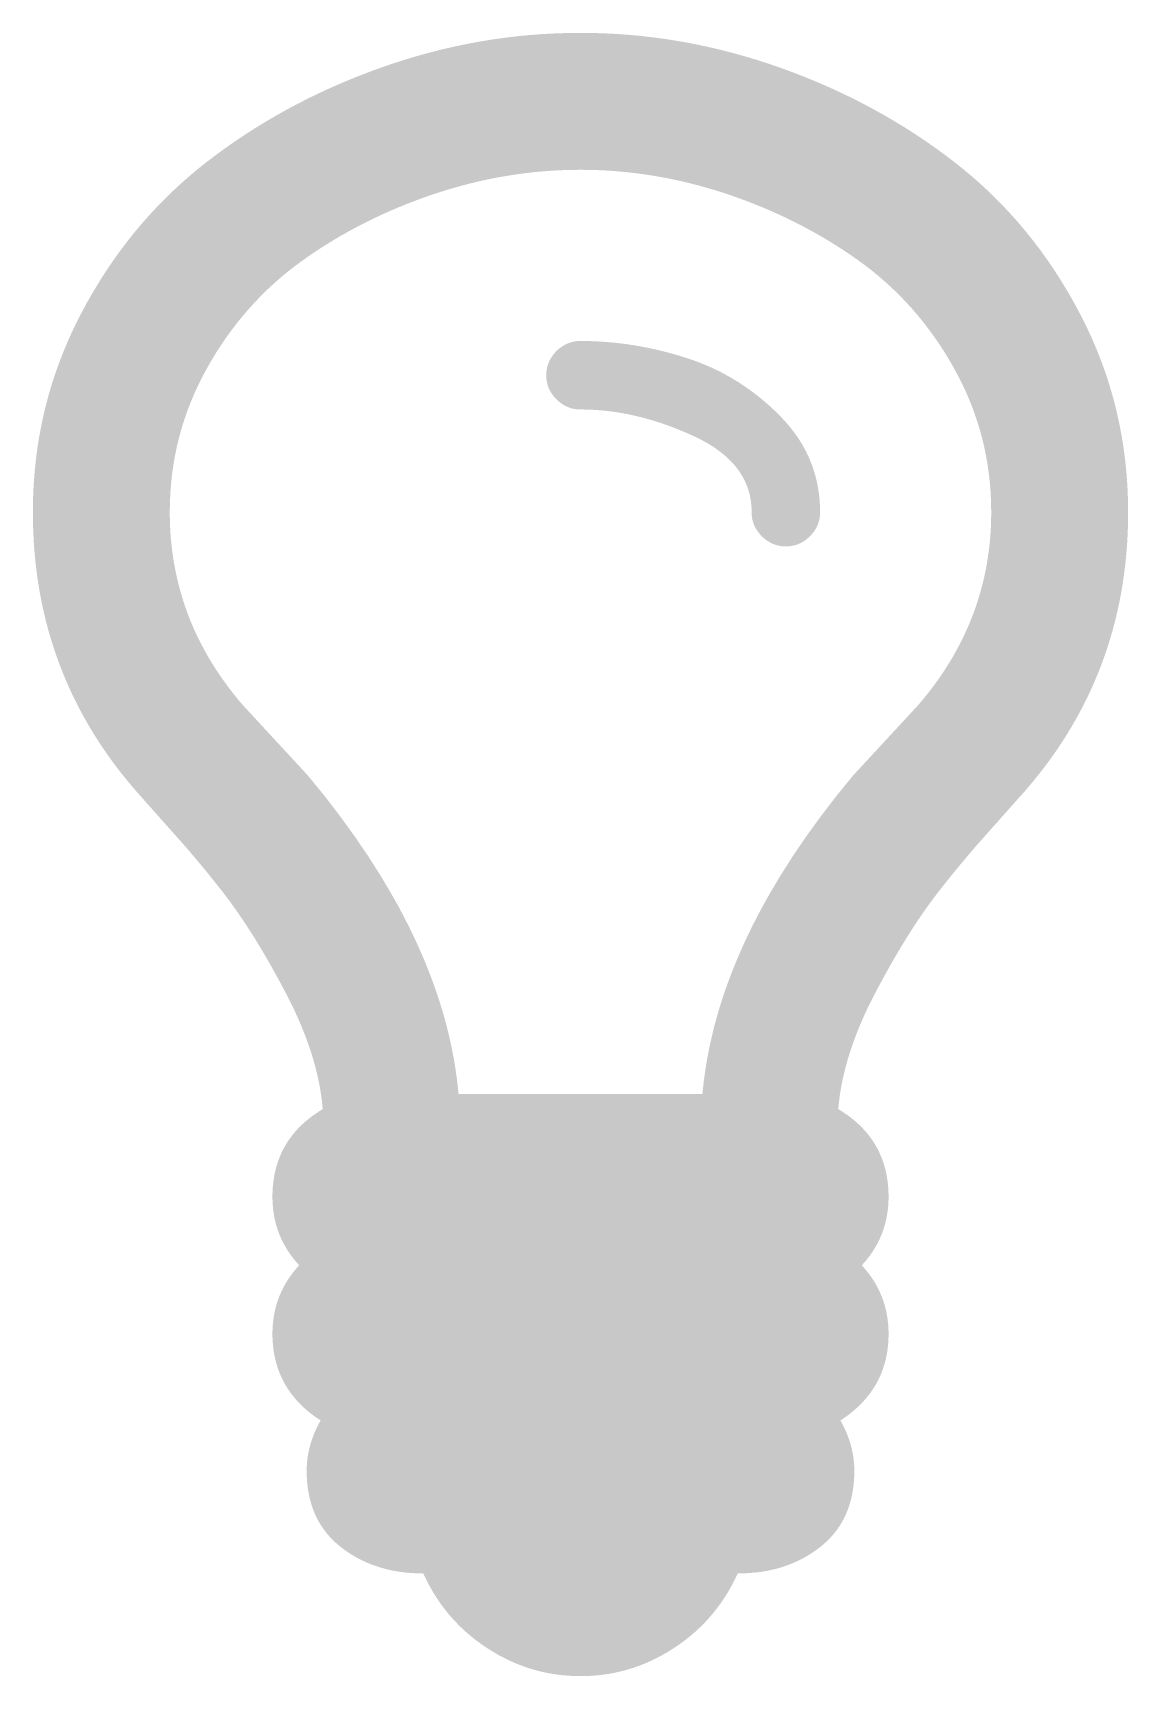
# Model space of a CAD drawing. Header units: millimetres. Extents: x 1 to 204, y 1 to 161.
# Drawn here: x 145.25 to 148.251, y 44.625 to 49.126 of the extents above; entities that cross this region are included whole.
import ezdxf

# ---------------------------------------------------------------- set-up
doc = ezdxf.new("R2010")
doc.units = ezdxf.units.MM
doc.header["$MEASUREMENT"] = 0
doc.layers.add('raster', color=178, linetype='Continuous', true_color=0x000000)

msp = doc.modelspace()

# ---------------------------------------------------------------- hatches: boundary and pattern name
at = {"layer": 'raster'}
h = msp.add_hatch(color=256, dxfattribs=at)
h.paths.add_polyline_path([(148.2507, 47.8132), (148.2504, 47.7849), (148.2496, 47.7569), (148.2481, 47.7291), (148.246, 47.7016), (148.2434, 47.6742), (148.2401, 47.6472), (148.2363, 47.6204), (148.2319, 47.5938), (148.2269, 47.5674), (148.2213, 47.5413), (148.2151, 47.5155), (148.2083, 47.4898), (148.2009, 47.4645), (148.193, 47.4393), (148.1844, 47.4144), (148.1753, 47.3897), (148.1655, 47.3653), (148.1552, 47.3411), (148.1443, 47.3172), (148.1328, 47.2935), (148.1207, 47.27), (148.1081, 47.2468), (148.0948, 47.2238), (148.081, 47.2011), (148.0665, 47.1786), (148.0515, 47.1563), (148.0359, 47.1343), (148.0196, 47.1125), (148.0028, 47.091), (147.9855, 47.0697), (147.9675, 47.0487), (147.9489, 47.0278), (147.8284, 46.8923), (147.7766, 46.8306), (147.7306, 46.7729), (147.709, 46.7442), (147.6873, 46.7136), (147.6655, 46.6813), (147.6438, 46.6473), (147.622, 46.6114), (147.6001, 46.5737), (147.5782, 46.5343), (147.5562, 46.493), (147.5455, 46.4721), (147.5354, 46.4513), (147.5259, 46.4306), (147.517, 46.4102), (147.5087, 46.3899), (147.501, 46.3698), (147.4939, 46.3498), (147.4874, 46.33), (147.4814, 46.3104), (147.4761, 46.291), (147.4714, 46.2717), (147.4672, 46.2527), (147.4637, 46.2337), (147.4607, 46.215), (147.4584, 46.1964), (147.4566, 46.178), (147.4651, 46.1728), (147.4733, 46.1675), (147.4812, 46.162), (147.4889, 46.1563), (147.4963, 46.1505), (147.5034, 46.1446), (147.5103, 46.1385), (147.5169, 46.1322), (147.5232, 46.1258), (147.5292, 46.1193), (147.535, 46.1126), (147.5405, 46.1058), (147.5458, 46.0988), (147.5483, 46.0952), (147.5507, 46.0916), (147.5531, 46.088), (147.5555, 46.0844), (147.5577, 46.0807), (147.5599, 46.0769), (147.562, 46.0732), (147.5641, 46.0693), (147.566, 46.0655), (147.568, 46.0616), (147.5698, 46.0577), (147.5716, 46.0537), (147.5733, 46.0497), (147.575, 46.0457), (147.578, 46.0375), (147.5809, 46.0292), (147.5834, 46.0207), (147.5857, 46.0121), (147.5877, 46.0033), (147.5895, 45.9944), (147.591, 45.9853), (147.5922, 45.9761), (147.5931, 45.9667), (147.5938, 45.9572), (147.5942, 45.9475), (147.5943, 45.9377), (147.5943, 45.931), (147.594, 45.9243), (147.5937, 45.9177), (147.5932, 45.9111), (147.5925, 45.9046), (147.5917, 45.8981), (147.5908, 45.8917), (147.5897, 45.8853), (147.5885, 45.8791), (147.5872, 45.8728), (147.5857, 45.8666), (147.584, 45.8605), (147.5822, 45.8545), (147.5803, 45.8485), (147.5782, 45.8425), (147.576, 45.8366), (147.5736, 45.8308), (147.5711, 45.825), (147.5685, 45.8193), (147.5657, 45.8136), (147.5628, 45.808), (147.5597, 45.8025), (147.5565, 45.797), (147.5531, 45.7916), (147.5496, 45.7862), (147.546, 45.7809), (147.5422, 45.7756), (147.5382, 45.7704), (147.5342, 45.7653), (147.5299, 45.7602), (147.5256, 45.7552), (147.5211, 45.7502), (147.5256, 45.7452), (147.5299, 45.7402), (147.5342, 45.7351), (147.5382, 45.7299), (147.5422, 45.7247), (147.546, 45.7195), (147.5496, 45.7142), (147.5531, 45.7088), (147.5565, 45.7034), (147.5597, 45.6979), (147.5628, 45.6923), (147.5657, 45.6867), (147.5685, 45.6811), (147.5711, 45.6753), (147.5736, 45.6696), (147.576, 45.6637), (147.5782, 45.6578), (147.5803, 45.6519), (147.5822, 45.6459), (147.584, 45.6398), (147.5857, 45.6337), (147.5872, 45.6275), (147.5885, 45.6213), (147.5897, 45.615), (147.5908, 45.6087), (147.5917, 45.6023), (147.5925, 45.5958), (147.5932, 45.5893), (147.5937, 45.5827), (147.594, 45.5761), (147.5943, 45.5694), (147.5943, 45.5626), (147.5942, 45.5532), (147.5938, 45.5439), (147.5932, 45.5347), (147.5923, 45.5256), (147.5911, 45.5167), (147.5897, 45.5079), (147.588, 45.4992), (147.5861, 45.4907), (147.5839, 45.4823), (147.5814, 45.474), (147.5787, 45.4658), (147.5758, 45.4578), (147.5726, 45.45), (147.5691, 45.4422), (147.5653, 45.4346), (147.5614, 45.4271), (147.5571, 45.4198), (147.5526, 45.4125), (147.5478, 45.4054), (147.5428, 45.3985), (147.5375, 45.3917), (147.532, 45.385), (147.5262, 45.3784), (147.5201, 45.372), (147.5138, 45.3657), (147.5073, 45.3595), (147.5004, 45.3535), (147.4934, 45.3476), (147.486, 45.3418), (147.4784, 45.3362), (147.4706, 45.3307), (147.4625, 45.3253), (147.4671, 45.3168), (147.4714, 45.3084), (147.4754, 45.2999), (147.4791, 45.2914), (147.4825, 45.2829), (147.4857, 45.2743), (147.4885, 45.2657), (147.491, 45.2571), (147.4933, 45.2485), (147.4952, 45.2399), (147.4968, 45.2312), (147.4982, 45.2225), (147.4992, 45.2138), (147.5, 45.2051), (147.5004, 45.1963), (147.5005, 45.1875), (147.5005, 45.1792), (147.5002, 45.1709), (147.4997, 45.1628), (147.4991, 45.1548), (147.4983, 45.1469), (147.4973, 45.1392), (147.4961, 45.1315), (147.4948, 45.124), (147.4932, 45.1166), (147.4915, 45.1093), (147.4896, 45.1021), (147.4876, 45.0951), (147.4853, 45.0882), (147.4829, 45.0814), (147.4803, 45.0747), (147.4775, 45.0681), (147.4745, 45.0617), (147.4713, 45.0554), (147.468, 45.0492), (147.4645, 45.0431), (147.4608, 45.0371), (147.4569, 45.0313), (147.4529, 45.0256), (147.4486, 45.02), (147.4442, 45.0145), (147.4396, 45.0091), (147.4348, 45.0039), (147.4299, 44.9988), (147.4247, 44.9938), (147.4194, 44.9889), (147.4139, 44.9841), (147.4082, 44.9795), (147.4024, 44.975), (147.3965, 44.9706), (147.3906, 44.9664), (147.3845, 44.9623), (147.3784, 44.9584), (147.3721, 44.9546), (147.3658, 44.9509), (147.3594, 44.9474), (147.353, 44.9441), (147.3464, 44.9409), (147.3398, 44.9378), (147.333, 44.9348), (147.3262, 44.9321), (147.3193, 44.9294), (147.3124, 44.9269), (147.3053, 44.9245), (147.2982, 44.9223), (147.291, 44.9202), (147.2836, 44.9183), (147.2763, 44.9165), (147.2688, 44.9149), (147.2612, 44.9134), (147.2536, 44.912), (147.2459, 44.9108), (147.2381, 44.9097), (147.2302, 44.9088), (147.2222, 44.908), (147.2142, 44.9074), (147.206, 44.9069), (147.1978, 44.9065), (147.1811, 44.9062), (147.1736, 44.8903), (147.1656, 44.8748), (147.1571, 44.8597), (147.1527, 44.8523), (147.1482, 44.8451), (147.1435, 44.8379), (147.1388, 44.8308), (147.1339, 44.8238), (147.1289, 44.8169), (147.1238, 44.8102), (147.1186, 44.8035), (147.1133, 44.7969), (147.1079, 44.7905), (147.1023, 44.7841), (147.0967, 44.7779), (147.0909, 44.7717), (147.085, 44.7657), (147.079, 44.7597), (147.0728, 44.7539), (147.0666, 44.7481), (147.0603, 44.7425), (147.0538, 44.737), (147.0472, 44.7315), (147.0405, 44.7262), (147.0337, 44.721), (147.0197, 44.7108), (147.0053, 44.7011), (146.9906, 44.6919), (146.9757, 44.6832), (146.9682, 44.6791), (146.9606, 44.6752), (146.953, 44.6714), (146.9454, 44.6678), (146.9378, 44.6643), (146.93, 44.6609), (146.9223, 44.6577), (146.9145, 44.6547), (146.9067, 44.6518), (146.8988, 44.649), (146.8909, 44.6464), (146.883, 44.644), (146.875, 44.6416), (146.867, 44.6395), (146.8589, 44.6375), (146.8508, 44.6356), (146.8426, 44.6339), (146.8344, 44.6323), (146.8262, 44.6309), (146.8179, 44.6297), (146.8096, 44.6286), (146.8013, 44.6276), (146.7929, 44.6268), (146.7845, 44.6261), (146.776, 44.6256), (146.7675, 44.6252), (146.7504, 44.6249), (146.7332, 44.6252), (146.7247, 44.6256), (146.7163, 44.6261), (146.7078, 44.6268), (146.6994, 44.6276), (146.6911, 44.6286), (146.6828, 44.6297), (146.6745, 44.6309), (146.6663, 44.6323), (146.6581, 44.6339), (146.65, 44.6356), (146.6418, 44.6375), (146.6338, 44.6395), (146.6258, 44.6416), (146.6178, 44.644), (146.6098, 44.6464), (146.6019, 44.649), (146.594, 44.6518), (146.5862, 44.6547), (146.5784, 44.6577), (146.5707, 44.6609), (146.563, 44.6643), (146.5553, 44.6678), (146.5477, 44.6714), (146.5401, 44.6752), (146.5326, 44.6791), (146.525, 44.6832), (146.5102, 44.6919), (146.4954, 44.7011), (146.481, 44.7108), (146.467, 44.721), (146.4602, 44.7262), (146.4535, 44.7315), (146.4469, 44.737), (146.4405, 44.7425), (146.4341, 44.7481), (146.4279, 44.7539), (146.4218, 44.7597), (146.4158, 44.7657), (146.4099, 44.7717), (146.4041, 44.7779), (146.3984, 44.7841), (146.3929, 44.7905), (146.3874, 44.7969), (146.3821, 44.8035), (146.3769, 44.8102), (146.3718, 44.8169), (146.3668, 44.8238), (146.362, 44.8308), (146.3572, 44.8379), (146.3526, 44.8451), (146.348, 44.8523), (146.3436, 44.8597), (146.3352, 44.8748), (146.3272, 44.8903), (146.3196, 44.9062), (146.3029, 44.9065), (146.2947, 44.9069), (146.2866, 44.9074), (146.2785, 44.908), (146.2705, 44.9088), (146.2627, 44.9097), (146.2549, 44.9108), (146.2471, 44.912), (146.2395, 44.9134), (146.2319, 44.9149), (146.2245, 44.9165), (146.2171, 44.9183), (146.2098, 44.9202), (146.2026, 44.9223), (146.1954, 44.9245), (146.1884, 44.9269), (146.1814, 44.9294), (146.1745, 44.9321), (146.1677, 44.9348), (146.161, 44.9378), (146.1543, 44.9409), (146.1478, 44.9441), (146.1413, 44.9474), (146.1349, 44.9509), (146.1286, 44.9546), (146.1224, 44.9584), (146.1162, 44.9623), (146.1102, 44.9664), (146.1042, 44.9706), (146.0983, 44.975), (146.0925, 44.9795), (146.0868, 44.9841), (146.0813, 44.9889), (146.076, 44.9938), (146.0709, 44.9988), (146.0659, 45.0039), (146.0611, 45.0091), (146.0565, 45.0145), (146.0521, 45.02), (146.0479, 45.0256), (146.0438, 45.0313), (146.0399, 45.0371), (146.0362, 45.0431), (146.0327, 45.0492), (146.0294, 45.0554), (146.0262, 45.0617), (146.0233, 45.0681), (146.0205, 45.0747), (146.0179, 45.0814), (146.0154, 45.0882), (146.0132, 45.0951), (146.0111, 45.1021), (146.0092, 45.1093), (146.0075, 45.1166), (146.006, 45.124), (146.0046, 45.1315), (146.0034, 45.1392), (146.0024, 45.1469), (146.0016, 45.1548), (146.001, 45.1628), (146.0005, 45.1709), (146.0003, 45.1792), (146.0002, 45.1875), (146.0003, 45.1963), (146.0008, 45.2051), (146.0015, 45.2138), (146.0026, 45.2225), (146.0039, 45.2312), (146.0055, 45.2399), (146.0075, 45.2485), (146.0097, 45.2571), (146.0122, 45.2657), (146.0151, 45.2743), (146.0182, 45.2829), (146.0216, 45.2914), (146.0253, 45.2999), (146.0293, 45.3084), (146.0337, 45.3168), (146.0383, 45.3253), (146.0302, 45.3307), (146.0223, 45.3362), (146.0147, 45.3418), (146.0074, 45.3476), (146.0003, 45.3535), (145.9935, 45.3595), (145.9869, 45.3657), (145.9806, 45.372), (145.9745, 45.3784), (145.9687, 45.385), (145.9632, 45.3917), (145.9579, 45.3985), (145.9529, 45.4054), (145.9481, 45.4125), (145.9436, 45.4198), (145.9394, 45.4271), (145.9354, 45.4346), (145.9317, 45.4422), (145.9282, 45.45), (145.925, 45.4578), (145.922, 45.4658), (145.9193, 45.474), (145.9168, 45.4823), (145.9147, 45.4907), (145.9127, 45.4992), (145.911, 45.5079), (145.9096, 45.5167), (145.9085, 45.5256), (145.9076, 45.5347), (145.9069, 45.5439), (145.9065, 45.5532), (145.9064, 45.5626), (145.9065, 45.5694), (145.9067, 45.5761), (145.9071, 45.5827), (145.9076, 45.5893), (145.9082, 45.5958), (145.909, 45.6023), (145.9099, 45.6087), (145.911, 45.615), (145.9122, 45.6213), (145.9136, 45.6275), (145.9151, 45.6337), (145.9167, 45.6398), (145.9185, 45.6459), (145.9204, 45.6519), (145.9225, 45.6578), (145.9247, 45.6637), (145.9271, 45.6696), (145.9296, 45.6753), (145.9322, 45.6811), (145.935, 45.6867), (145.938, 45.6923), (145.941, 45.6979), (145.9443, 45.7034), (145.9476, 45.7088), (145.9511, 45.7142), (145.9548, 45.7195), (145.9586, 45.7247), (145.9625, 45.7299), (145.9666, 45.7351), (145.9708, 45.7402), (145.9752, 45.7452), (145.9797, 45.7502), (145.9752, 45.7552), (145.9708, 45.7602), (145.9666, 45.7653), (145.9625, 45.7704), (145.9586, 45.7756), (145.9548, 45.7809), (145.9511, 45.7862), (145.9476, 45.7916), (145.9443, 45.797), (145.941, 45.8025), (145.938, 45.808), (145.935, 45.8136), (145.9322, 45.8193), (145.9296, 45.825), (145.9271, 45.8308), (145.9247, 45.8366), (145.9225, 45.8425), (145.9204, 45.8485), (145.9185, 45.8545), (145.9167, 45.8605), (145.9151, 45.8666), (145.9136, 45.8728), (145.9122, 45.8791), (145.911, 45.8853), (145.9099, 45.8917), (145.909, 45.8981), (145.9082, 45.9046), (145.9076, 45.9111), (145.9071, 45.9177), (145.9067, 45.9243), (145.9065, 45.931), (145.9064, 45.9377), (145.9065, 45.9475), (145.9069, 45.9572), (145.9076, 45.9667), (145.9086, 45.9761), (145.9098, 45.9853), (145.9113, 45.9944), (145.913, 46.0033), (145.915, 46.0121), (145.9173, 46.0207), (145.9199, 46.0292), (145.9227, 46.0375), (145.9258, 46.0457), (145.9274, 46.0497), (145.9291, 46.0537), (145.9309, 46.0577), (145.9328, 46.0616), (145.9347, 46.0655), (145.9367, 46.0693), (145.9387, 46.0732), (145.9408, 46.0769), (145.943, 46.0807), (145.9453, 46.0844), (145.9476, 46.088), (145.95, 46.0916), (145.9524, 46.0952), (145.955, 46.0988), (145.9602, 46.1058), (145.9657, 46.1126), (145.9715, 46.1193), (145.9776, 46.1258), (145.9839, 46.1322), (145.9905, 46.1385), (145.9973, 46.1446), (146.0045, 46.1505), (146.0119, 46.1563), (146.0195, 46.162), (146.0275, 46.1675), (146.0357, 46.1728), (146.0441, 46.178), (146.0424, 46.1964), (146.04, 46.215), (146.0371, 46.2337), (146.0335, 46.2527), (146.0294, 46.2717), (146.0246, 46.291), (146.0193, 46.3104), (146.0134, 46.33), (146.0068, 46.3498), (145.9997, 46.3698), (145.992, 46.3899), (145.9837, 46.4102), (145.9748, 46.4306), (145.9653, 46.4513), (145.9552, 46.4721), (145.9445, 46.493), (145.9226, 46.5343), (145.9006, 46.5737), (145.8788, 46.6114), (145.857, 46.6473), (145.8352, 46.6813), (145.8135, 46.7136), (145.7918, 46.7442), (145.7701, 46.7729), (145.7241, 46.8306), (145.6723, 46.8923), (145.5518, 47.0278), (145.5333, 47.0487), (145.5153, 47.0697), (145.4979, 47.091), (145.4811, 47.1125), (145.4649, 47.1343), (145.4493, 47.1563), (145.4342, 47.1786), (145.4198, 47.2011), (145.4059, 47.2238), (145.3927, 47.2468), (145.38, 47.27), (145.3679, 47.2935), (145.3564, 47.3172), (145.3455, 47.3411), (145.3352, 47.3653), (145.3255, 47.3897), (145.3163, 47.4144), (145.3078, 47.4393), (145.2998, 47.4645), (145.2924, 47.4898), (145.2857, 47.5155), (145.2795, 47.5413), (145.2739, 47.5674), (145.2689, 47.5938), (145.2644, 47.6204), (145.2606, 47.6472), (145.2574, 47.6742), (145.2547, 47.7016), (145.2527, 47.7291), (145.2512, 47.7569), (145.2503, 47.7849), (145.25, 47.8132), (145.2505, 47.8493), (145.252, 47.8851), (145.2546, 47.9206), (145.2582, 47.9558), (145.2627, 47.9906), (145.2683, 48.0252), (145.275, 48.0595), (145.2826, 48.0934), (145.2913, 48.127), (145.3009, 48.1604), (145.3116, 48.1934), (145.3234, 48.2261), (145.3361, 48.2585), (145.3498, 48.2906), (145.3646, 48.3224), (145.3804, 48.3538), (145.397, 48.3848), (145.4143, 48.4152), (145.4322, 48.4448), (145.4507, 48.4738), (145.4699, 48.5021), (145.4897, 48.5298), (145.5102, 48.5568), (145.5313, 48.5832), (145.5531, 48.6088), (145.5755, 48.6338), (145.5985, 48.6582), (145.6222, 48.6819), (145.6465, 48.7049), (145.6714, 48.7272), (145.697, 48.7489), (145.7233, 48.77), (145.75, 48.7904), (145.7772, 48.8103), (145.8049, 48.8296), (145.833, 48.8484), (145.8615, 48.8666), (145.8904, 48.8842), (145.9198, 48.9014), (145.9496, 48.9179), (145.9799, 48.934), (146.0106, 48.9495), (146.0417, 48.9644), (146.0733, 48.9788), (146.1053, 48.9926), (146.1377, 49.0059), (146.1705, 49.0186), (146.2038, 49.0308), (146.2374, 49.0423), (146.271, 49.0531), (146.3048, 49.0631), (146.3386, 49.0724), (146.3724, 49.081), (146.4064, 49.0888), (146.4404, 49.0959), (146.4745, 49.1022), (146.5087, 49.1078), (146.543, 49.1126), (146.5774, 49.1167), (146.6118, 49.1201), (146.6463, 49.1227), (146.6809, 49.1245), (146.7156, 49.1256), (146.7504, 49.126), (146.7851, 49.1256), (146.8198, 49.1245), (146.8544, 49.1227), (146.8889, 49.1201), (146.9234, 49.1167), (146.9577, 49.1126), (146.992, 49.1078), (147.0262, 49.1022), (147.0603, 49.0959), (147.0943, 49.0888), (147.1283, 49.081), (147.1622, 49.0724), (147.196, 49.0631), (147.2297, 49.0531), (147.2633, 49.0423), (147.2969, 49.0308), (147.3302, 49.0186), (147.363, 49.0059), (147.3955, 48.9926), (147.4275, 48.9788), (147.459, 48.9644), (147.4902, 48.9495), (147.5208, 48.934), (147.5511, 48.9179), (147.5809, 48.9014), (147.6103, 48.8842), (147.6393, 48.8666), (147.6678, 48.8484), (147.6958, 48.8296), (147.7235, 48.8103), (147.7507, 48.7904), (147.7775, 48.77), (147.8037, 48.7489), (147.8293, 48.7272), (147.8543, 48.7049), (147.8786, 48.6819), (147.9022, 48.6582), (147.9253, 48.6338), (147.9477, 48.6088), (147.9694, 48.5832), (147.9905, 48.5568), (148.011, 48.5298), (148.0308, 48.5021), (148.05, 48.4738), (148.0685, 48.4448), (148.0864, 48.4152), (148.1037, 48.3848), (148.1203, 48.3538), (148.1361, 48.3224), (148.1509, 48.2906), (148.1646, 48.2585), (148.1774, 48.2261), (148.1891, 48.1934), (148.1998, 48.1604), (148.2095, 48.127), (148.2181, 48.0934), (148.2258, 48.0595), (148.2324, 48.0252), (148.238, 47.9906), (148.2426, 47.9558), (148.2461, 47.9206), (148.2487, 47.8851), (148.2502, 47.8493)], flags=0)
h.paths.add_polyline_path([(147.8756, 47.8132), (147.8754, 47.7948), (147.8749, 47.7764), (147.8739, 47.7583), (147.8725, 47.7402), (147.8708, 47.7223), (147.8686, 47.7045), (147.8661, 47.6868), (147.8632, 47.6692), (147.8599, 47.6518), (147.8562, 47.6345), (147.8521, 47.6173), (147.8476, 47.6003), (147.8428, 47.5834), (147.8375, 47.5666), (147.8319, 47.5499), (147.8258, 47.5333), (147.8194, 47.5169), (147.8126, 47.5006), (147.8054, 47.4844), (147.7978, 47.4684), (147.7898, 47.4525), (147.7815, 47.4367), (147.7727, 47.421), (147.7636, 47.4055), (147.754, 47.3901), (147.7441, 47.3748), (147.7338, 47.3596), (147.7231, 47.3446), (147.712, 47.3297), (147.7005, 47.3149), (147.6886, 47.3002), (147.6764, 47.2857), (147.587, 47.189), (147.4976, 47.0923), (147.452, 47.0364), (147.4091, 46.9806), (147.3688, 46.925), (147.3311, 46.8696), (147.2961, 46.8144), (147.2637, 46.7593), (147.2485, 46.7319), (147.2339, 46.7045), (147.22, 46.6771), (147.2068, 46.6498), (147.1942, 46.6226), (147.1823, 46.5953), (147.171, 46.5682), (147.1604, 46.541), (147.1504, 46.5139), (147.1412, 46.4869), (147.1325, 46.4599), (147.1245, 46.433), (147.1172, 46.4061), (147.1106, 46.3792), (147.1046, 46.3524), (147.0992, 46.3256), (147.0945, 46.2989), (147.0905, 46.2723), (147.0871, 46.2456), (147.0844, 46.219), (146.4163, 46.219), (146.4136, 46.2456), (146.4102, 46.2723), (146.4062, 46.2989), (146.4015, 46.3256), (146.3962, 46.3524), (146.3902, 46.3792), (146.3835, 46.4061), (146.3762, 46.433), (146.3682, 46.4599), (146.3596, 46.4869), (146.3503, 46.5139), (146.3403, 46.541), (146.3297, 46.5682), (146.3185, 46.5953), (146.3065, 46.6226), (146.294, 46.6498), (146.2807, 46.6771), (146.2668, 46.7045), (146.2523, 46.7319), (146.237, 46.7593), (146.2046, 46.8144), (146.1696, 46.8696), (146.1319, 46.925), (146.0916, 46.9806), (146.0487, 47.0364), (146.0031, 47.0923), (145.9137, 47.189), (145.8244, 47.2857), (145.8121, 47.3002), (145.8002, 47.3149), (145.7887, 47.3297), (145.7777, 47.3446), (145.767, 47.3596), (145.7566, 47.3748), (145.7467, 47.3901), (145.7372, 47.4055), (145.728, 47.421), (145.7193, 47.4367), (145.7109, 47.4525), (145.7029, 47.4684), (145.6953, 47.4844), (145.6881, 47.5006), (145.6813, 47.5169), (145.6749, 47.5333), (145.6689, 47.5499), (145.6632, 47.5666), (145.658, 47.5834), (145.6531, 47.6003), (145.6486, 47.6173), (145.6446, 47.6345), (145.6409, 47.6518), (145.6375, 47.6692), (145.6346, 47.6868), (145.6321, 47.7045), (145.63, 47.7223), (145.6282, 47.7402), (145.6268, 47.7583), (145.6259, 47.7764), (145.6253, 47.7948), (145.6251, 47.8132), (145.6255, 47.8394), (145.6267, 47.8655), (145.6286, 47.8913), (145.6314, 47.9169), (145.635, 47.9422), (145.6393, 47.9673), (145.6444, 47.9922), (145.6504, 48.0168), (145.6571, 48.0413), (145.6646, 48.0655), (145.6729, 48.0894), (145.682, 48.1132), (145.6918, 48.1367), (145.7025, 48.16), (145.7139, 48.183), (145.7262, 48.2059), (145.7391, 48.2283), (145.7524, 48.2503), (145.7663, 48.2717), (145.7806, 48.2926), (145.7954, 48.313), (145.8107, 48.3329), (145.8264, 48.3522), (145.8427, 48.3711), (145.8594, 48.3894), (145.8766, 48.4072), (145.8943, 48.4245), (145.9125, 48.4413), (145.9311, 48.4576), (145.9502, 48.4733), (145.9698, 48.4886), (145.9899, 48.5033), (146.0104, 48.5176), (146.0311, 48.5315), (146.0522, 48.545), (146.0734, 48.5581), (146.095, 48.5708), (146.1168, 48.5831), (146.139, 48.595), (146.1614, 48.6066), (146.184, 48.6178), (146.207, 48.6285), (146.2302, 48.6389), (146.2537, 48.6489), (146.2774, 48.6585), (146.3015, 48.6677), (146.3258, 48.6765), (146.3504, 48.685), (146.3751, 48.693), (146.3999, 48.7004), (146.4247, 48.7074), (146.4495, 48.7138), (146.4744, 48.7198), (146.4993, 48.7252), (146.5243, 48.7301), (146.5493, 48.7344), (146.5743, 48.7383), (146.5993, 48.7416), (146.6244, 48.7445), (146.6495, 48.7468), (146.6747, 48.7486), (146.6999, 48.7499), (146.7251, 48.7507), (146.7504, 48.7509), (146.7756, 48.7507), (146.8008, 48.7499), (146.826, 48.7486), (146.8512, 48.7468), (146.8763, 48.7445), (146.9014, 48.7416), (146.9264, 48.7383), (146.9515, 48.7344), (146.9764, 48.7301), (147.0014, 48.7252), (147.0263, 48.7198), (147.0512, 48.7138), (147.076, 48.7074), (147.1008, 48.7004), (147.1256, 48.693), (147.1504, 48.685), (147.175, 48.6765), (147.1993, 48.6677), (147.2233, 48.6585), (147.2471, 48.6489), (147.2706, 48.6389), (147.2938, 48.6285), (147.3167, 48.6178), (147.3394, 48.6066), (147.3618, 48.595), (147.3839, 48.5831), (147.4057, 48.5708), (147.4273, 48.5581), (147.4486, 48.545), (147.4696, 48.5315), (147.4903, 48.5176), (147.5108, 48.5033), (147.5309, 48.4886), (147.5505, 48.4733), (147.5696, 48.4576), (147.5883, 48.4413), (147.6064, 48.4245), (147.6241, 48.4072), (147.6413, 48.3894), (147.6581, 48.3711), (147.6743, 48.3522), (147.6901, 48.3329), (147.7053, 48.313), (147.7201, 48.2926), (147.7345, 48.2717), (147.7483, 48.2503), (147.7617, 48.2283), (147.7745, 48.2059), (147.7868, 48.183), (147.7982, 48.16), (147.8089, 48.1367), (147.8188, 48.1132), (147.8279, 48.0894), (147.8361, 48.0655), (147.8437, 48.0413), (147.8504, 48.0168), (147.8563, 47.9922), (147.8614, 47.9673), (147.8658, 47.9422), (147.8693, 47.9169), (147.8721, 47.8913), (147.8741, 47.8655), (147.8752, 47.8394)], flags=0)
msp.add_hatch(color=256, dxfattribs=at).paths.add_polyline_path([(147.4068, 47.8132), (147.4067, 47.8108), (147.4067, 47.8085), (147.4065, 47.8061), (147.4063, 47.8038), (147.4061, 47.8015), (147.4058, 47.7993), (147.4054, 47.797), (147.405, 47.7948), (147.4046, 47.7926), (147.4041, 47.7904), (147.4035, 47.7882), (147.4029, 47.7861), (147.4022, 47.7839), (147.4014, 47.7818), (147.4007, 47.7797), (147.3998, 47.7777), (147.3989, 47.7756), (147.398, 47.7736), (147.397, 47.7716), (147.3959, 47.7696), (147.3948, 47.7676), (147.3936, 47.7657), (147.3924, 47.7637), (147.3911, 47.7618), (147.3898, 47.7599), (147.3884, 47.7581), (147.387, 47.7562), (147.3855, 47.7544), (147.3839, 47.7526), (147.3823, 47.7508), (147.3807, 47.749), (147.3789, 47.7473), (147.3772, 47.7455), (147.3754, 47.7439), (147.3736, 47.7423), (147.3718, 47.7407), (147.37, 47.7392), (147.3681, 47.7378), (147.3663, 47.7364), (147.3644, 47.7351), (147.3625, 47.7338), (147.3605, 47.7326), (147.3586, 47.7314), (147.3566, 47.7303), (147.3546, 47.7292), (147.3526, 47.7282), (147.3506, 47.7273), (147.3485, 47.7264), (147.3465, 47.7255), (147.3444, 47.7247), (147.3423, 47.724), (147.3401, 47.7233), (147.338, 47.7227), (147.3358, 47.7221), (147.3336, 47.7216), (147.3314, 47.7212), (147.3292, 47.7207), (147.3269, 47.7204), (147.3247, 47.7201), (147.3224, 47.7198), (147.3201, 47.7197), (147.3177, 47.7195), (147.3154, 47.7194), (147.313, 47.7194), (147.3106, 47.7194), (147.3083, 47.7195), (147.306, 47.7197), (147.3036, 47.7198), (147.3013, 47.7201), (147.2991, 47.7204), (147.2968, 47.7207), (147.2946, 47.7212), (147.2924, 47.7216), (147.2902, 47.7221), (147.288, 47.7227), (147.2859, 47.7233), (147.2837, 47.724), (147.2816, 47.7247), (147.2795, 47.7255), (147.2775, 47.7264), (147.2754, 47.7273), (147.2734, 47.7282), (147.2714, 47.7292), (147.2694, 47.7303), (147.2674, 47.7314), (147.2655, 47.7326), (147.2635, 47.7338), (147.2616, 47.7351), (147.2597, 47.7364), (147.2579, 47.7378), (147.256, 47.7392), (147.2542, 47.7407), (147.2524, 47.7423), (147.2506, 47.7439), (147.2488, 47.7455), (147.2471, 47.7473), (147.2454, 47.749), (147.2437, 47.7508), (147.2421, 47.7526), (147.2405, 47.7544), (147.239, 47.7562), (147.2376, 47.7581), (147.2362, 47.7599), (147.2349, 47.7618), (147.2336, 47.7637), (147.2324, 47.7657), (147.2312, 47.7676), (147.2301, 47.7696), (147.229, 47.7716), (147.228, 47.7736), (147.2271, 47.7756), (147.2262, 47.7777), (147.2253, 47.7797), (147.2246, 47.7818), (147.2238, 47.7839), (147.2231, 47.7861), (147.2225, 47.7882), (147.2219, 47.7904), (147.2214, 47.7926), (147.221, 47.7948), (147.2206, 47.797), (147.2202, 47.7993), (147.2199, 47.8015), (147.2197, 47.8038), (147.2195, 47.8061), (147.2193, 47.8085), (147.2193, 47.8108), (147.2192, 47.8132), (147.2192, 47.8174), (147.2191, 47.8216), (147.2189, 47.8257), (147.2186, 47.8298), (147.2183, 47.8339), (147.2178, 47.8379), (147.2173, 47.8419), (147.2168, 47.8459), (147.2161, 47.8499), (147.2154, 47.8538), (147.2146, 47.8577), (147.2137, 47.8616), (147.2127, 47.8654), (147.2117, 47.8692), (147.2105, 47.873), (147.2093, 47.8767), (147.2081, 47.8805), (147.2067, 47.8841), (147.2053, 47.8878), (147.2038, 47.8914), (147.2022, 47.895), (147.2005, 47.8986), (147.1988, 47.9021), (147.197, 47.9056), (147.1951, 47.9091), (147.1931, 47.9126), (147.1911, 47.916), (147.1889, 47.9194), (147.1867, 47.9227), (147.1845, 47.926), (147.1821, 47.9293), (147.1797, 47.9326), (147.1772, 47.9358), (147.1746, 47.939), (147.1719, 47.9422), (147.1692, 47.9454), (147.1663, 47.9485), (147.1634, 47.9516), (147.1605, 47.9546), (147.1574, 47.9576), (147.1511, 47.9636), (147.1444, 47.9694), (147.1375, 47.9752), (147.1302, 47.9808), (147.1226, 47.9862), (147.1148, 47.9916), (147.1066, 47.9968), (147.0981, 48.002), (147.0893, 48.007), (147.0802, 48.0118), (147.0707, 48.0166), (147.061, 48.0212), (147.0412, 48.0301), (147.0215, 48.0384), (147.0019, 48.0461), (146.9822, 48.0533), (146.9627, 48.0599), (146.9431, 48.0659), (146.9236, 48.0713), (146.9042, 48.0762), (146.8848, 48.0805), (146.8655, 48.0842), (146.8462, 48.0874), (146.8269, 48.0899), (146.8077, 48.0919), (146.7886, 48.0934), (146.7694, 48.0942), (146.7504, 48.0945), (146.748, 48.0945), (146.7456, 48.0946), (146.7433, 48.0948), (146.741, 48.0949), (146.7387, 48.0952), (146.7364, 48.0955), (146.7342, 48.0958), (146.732, 48.0962), (146.7297, 48.0967), (146.7276, 48.0972), (146.7254, 48.0978), (146.7232, 48.0984), (146.7211, 48.0991), (146.719, 48.0998), (146.7169, 48.1006), (146.7148, 48.1015), (146.7128, 48.1024), (146.7108, 48.1033), (146.7087, 48.1043), (146.7068, 48.1054), (146.7048, 48.1065), (146.7028, 48.1077), (146.7009, 48.1089), (146.699, 48.1102), (146.6971, 48.1115), (146.6952, 48.1129), (146.6934, 48.1143), (146.6916, 48.1158), (146.6897, 48.1174), (146.688, 48.119), (146.6862, 48.1206), (146.6844, 48.1223), (146.6827, 48.1241), (146.6811, 48.1259), (146.6795, 48.1277), (146.6779, 48.1295), (146.6764, 48.1313), (146.675, 48.1331), (146.6736, 48.135), (146.6723, 48.1369), (146.671, 48.1388), (146.6698, 48.1407), (146.6686, 48.1427), (146.6675, 48.1447), (146.6664, 48.1467), (146.6654, 48.1487), (146.6645, 48.1507), (146.6636, 48.1527), (146.6627, 48.1548), (146.6619, 48.1569), (146.6612, 48.159), (146.6605, 48.1611), (146.6599, 48.1633), (146.6593, 48.1655), (146.6588, 48.1677), (146.6583, 48.1699), (146.6579, 48.1721), (146.6576, 48.1744), (146.6573, 48.1766), (146.657, 48.1789), (146.6568, 48.1812), (146.6567, 48.1836), (146.6566, 48.1859), (146.6566, 48.1883), (146.6566, 48.1906), (146.6567, 48.193), (146.6568, 48.1953), (146.657, 48.1976), (146.6573, 48.1999), (146.6576, 48.2022), (146.6579, 48.2045), (146.6583, 48.2067), (146.6588, 48.2089), (146.6593, 48.2111), (146.6599, 48.2133), (146.6605, 48.2154), (146.6612, 48.2175), (146.6619, 48.2196), (146.6627, 48.2217), (146.6636, 48.2238), (146.6645, 48.2259), (146.6654, 48.2279), (146.6664, 48.2299), (146.6675, 48.2319), (146.6686, 48.2339), (146.6698, 48.2358), (146.671, 48.2377), (146.6723, 48.2397), (146.6736, 48.2415), (146.675, 48.2434), (146.6764, 48.2453), (146.6779, 48.2471), (146.6795, 48.2489), (146.6811, 48.2507), (146.6827, 48.2525), (146.6844, 48.2542), (146.6862, 48.2559), (146.688, 48.2576), (146.6897, 48.2592), (146.6916, 48.2607), (146.6934, 48.2622), (146.6952, 48.2637), (146.6971, 48.2651), (146.699, 48.2664), (146.7009, 48.2677), (146.7028, 48.2689), (146.7048, 48.2701), (146.7068, 48.2712), (146.7087, 48.2722), (146.7108, 48.2732), (146.7128, 48.2742), (146.7148, 48.2751), (146.7169, 48.2759), (146.719, 48.2767), (146.7211, 48.2775), (146.7232, 48.2781), (146.7254, 48.2788), (146.7276, 48.2793), (146.7297, 48.2798), (146.732, 48.2803), (146.7342, 48.2807), (146.7364, 48.2811), (146.7387, 48.2814), (146.741, 48.2816), (146.7433, 48.2818), (146.7456, 48.2819), (146.748, 48.282), (146.7504, 48.2821), (146.7687, 48.2819), (146.787, 48.2813), (146.8053, 48.2804), (146.8235, 48.2791), (146.8418, 48.2775), (146.8601, 48.2755), (146.8783, 48.2731), (146.8965, 48.2703), (146.9147, 48.2672), (146.9329, 48.2637), (146.9511, 48.2599), (146.9693, 48.2557), (146.9875, 48.2511), (147.0057, 48.2462), (147.0238, 48.2408), (147.0419, 48.2352), (147.0599, 48.2291), (147.0777, 48.2224), (147.0951, 48.2153), (147.1123, 48.2077), (147.1292, 48.1996), (147.1458, 48.1909), (147.1621, 48.1818), (147.1782, 48.1722), (147.194, 48.162), (147.2095, 48.1514), (147.2248, 48.1402), (147.2397, 48.1286), (147.2544, 48.1164), (147.2689, 48.1038), (147.283, 48.0906), (147.2969, 48.0769), (147.3036, 48.0699), (147.3102, 48.0628), (147.3165, 48.0557), (147.3226, 48.0484), (147.3285, 48.0411), (147.3342, 48.0337), (147.3397, 48.0262), (147.345, 48.0187), (147.35, 48.011), (147.3548, 48.0033), (147.3595, 47.9955), (147.3639, 47.9876), (147.368, 47.9797), (147.372, 47.9716), (147.3758, 47.9635), (147.3793, 47.9553), (147.3826, 47.947), (147.3857, 47.9387), (147.3886, 47.9302), (147.3913, 47.9217), (147.3938, 47.9131), (147.396, 47.9044), (147.3981, 47.8957), (147.3999, 47.8868), (147.4015, 47.8779), (147.4029, 47.8689), (147.4041, 47.8598), (147.4051, 47.8506), (147.4058, 47.8414), (147.4063, 47.8321), (147.4067, 47.8227)], flags=0)

doc.saveas('drawing.dxf')
